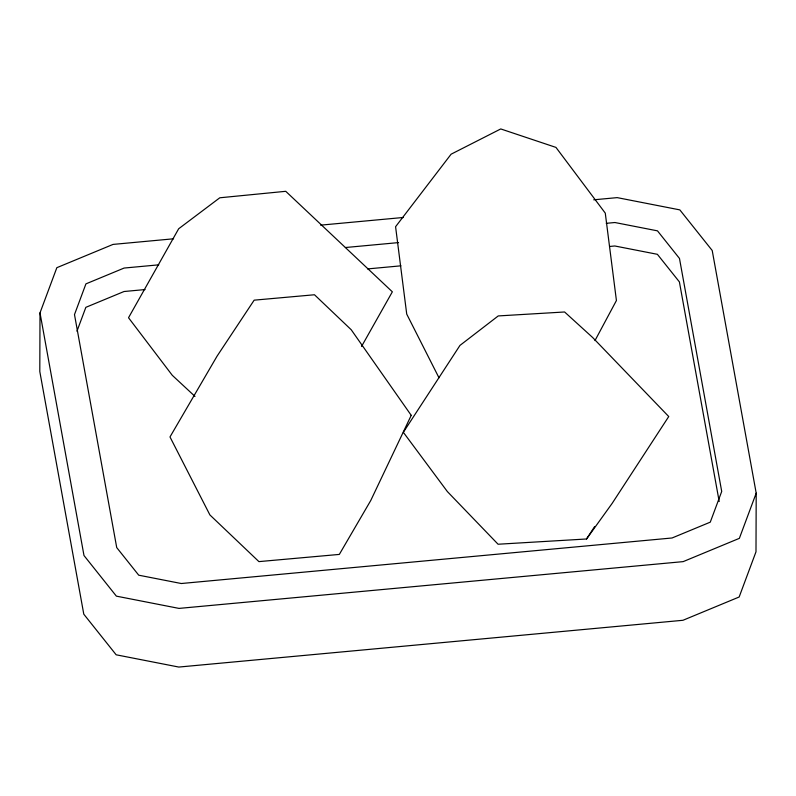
<?xml version="1.0" encoding="UTF-8"?>
<svg xmlns="http://www.w3.org/2000/svg" width="796" height="796" viewBox="0 0 796 796"><rect width="100%" height="100%" fill="white"/><g stroke="black" fill="none" stroke-linecap="round" stroke-linejoin="round"><path stroke-width="1.19" d="M173.588 238.79L113.032 244.412L56.844 267.685L40.009 312.868L39.8 371.523L83.789 614.184L116.166 654.8L178.811 667.058L682.968 620.283L739.156 597L755.991 551.817L756.2 493.162L712.211 250.501L679.834 209.885L617.189 197.627L593.716 199.806M76.953 331.216L85.849 307.336L124.037 291.515L145.051 289.565M756.2 493.162L739.365 538.345L683.167 561.628L179.01 608.403L116.375 596.144L83.988 555.528L40.009 312.868M594.98 340.589L616.422 300.53L605.278 213.129L555.956 147.399L500.754 128.942L451.113 154.185L395.582 226.711L406.726 314.102L438.984 377.782M361.533 346.479L392.348 291.824L285.744 191.309L219.796 197.786L178.662 228.77L128.524 317.733L172.274 375.294L194.99 396.408M586.543 538.982L612.114 503.44L668.74 416.537L592.662 337.524L564.593 311.982L498.246 315.932L459.969 345.404L403.343 432.308L447.362 491.56L498.077 544.235L586.543 538.982L594.632 526.564M320.629 225.149L403.423 217.467M158.732 264.839L124.116 268.053L85.928 283.874L74.486 314.579L116.723 547.588L138.733 575.19L181.299 583.518L672.083 537.977L710.271 522.156L721.713 491.45L679.476 258.441L657.476 230.85L614.91 222.522L606.253 223.318M345.404 247.526L398.567 242.591M367.573 268.919L400.955 265.824M609.875 246.442L614.82 245.984L657.387 254.312L679.396 281.903L719.196 501.5M411.224 415.343L370.737 500.535L339.325 554.414L258.919 561.618L209.905 514.942L169.986 436.944L217.089 356.12L254.163 300.162L314.48 294.759L351.235 329.763L411.224 415.343"/></g></svg>
